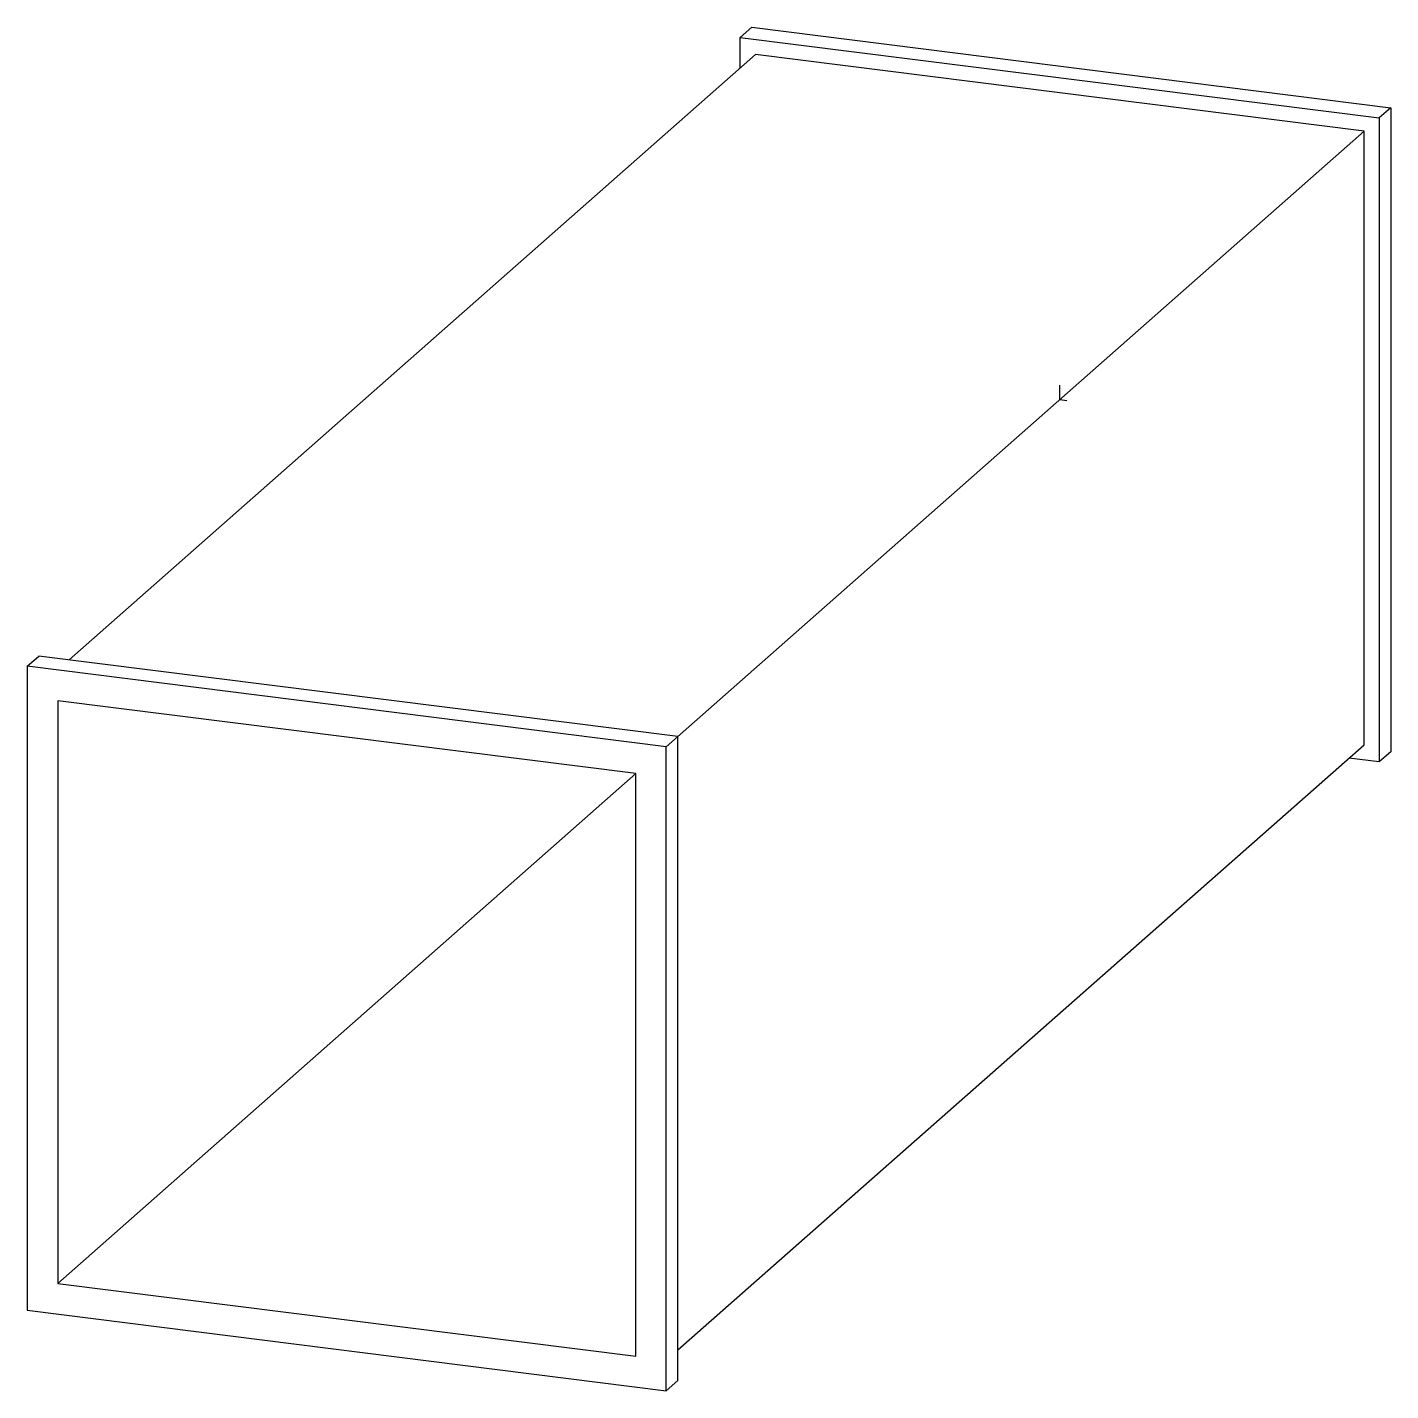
# Paper-space layout '_Dimetric' of a CAD drawing. Header units: inches. Extents: x -31.7 to 10.2, y -30.5 to 11.4.
import ezdxf

# ---------------------------------------------------------------- set-up
doc = ezdxf.new("R2010")
doc.units = ezdxf.units.IN
doc.header["$MEASUREMENT"] = 0
doc.header["$PDSIZE"] = -1

psp = doc.layouts.new('_Dimetric')

# ---------------------------------------------------------------- linework, layer by layer
at = {"color": 7, "linetype": 'Continuous', "lineweight": 25}
for p, q in [((-9.468, 11.449), (-9.822, 11.137)), ((-9.468, 11.449), (10.175, 8.974)), ((-9.822, 10.194), (-9.822, 11.137)), ((-9.822, 11.137), (9.822, 8.662)), ((-30.453, -8.001), (-9.354, 10.607)), ((9.354, 8.25), (-9.354, 10.607)), ((10.175, 8.974), (9.822, 8.662)), ((10.175, 8.974), (10.175, -10.825)), ((9.822, 8.662), (9.822, -11.137)), ((-12.098, -10.67), (9.354, 8.25)), ((9.354, -10.607), (9.354, 8.25)), ((-31.742, -8.195), (-31.389, -7.883)), ((-11.745, -10.358), (-31.389, -7.883)), ((-31.742, -8.195), (-31.742, -27.994)), ((-12.098, -10.67), (-31.742, -8.195)), ((-30.807, -9.256), (-30.807, -27.169)), ((-13.034, -11.495), (-30.807, -9.256)), ((-11.745, -30.157), (-11.745, -10.358)), ((-12.098, -30.469), (-12.098, -10.67)), ((-11.745, -29.214), (9.354, -10.607)), ((10.175, -10.825), (9.822, -11.137)), ((9.822, -11.137), (8.886, -11.019)), ((-13.034, -11.495), (-30.807, -27.169)), ((-13.034, -29.408), (-13.034, -11.495)), ((-30.807, -27.169), (-13.034, -29.408)), ((-31.742, -27.994), (-12.098, -30.469)), ((-12.098, -30.469), (-11.745, -30.157))]:
    psp.add_line(p, q, dxfattribs=at)
at = {"color": 7, "linetype": 'Continuous'}
for q in [(0, 0.443), (0.22, -0.028)]:
    psp.add_line((0, 0), q, dxfattribs=at)
psp.add_point((0, 0), dxfattribs=at)

doc.saveas('drawing.dxf')
